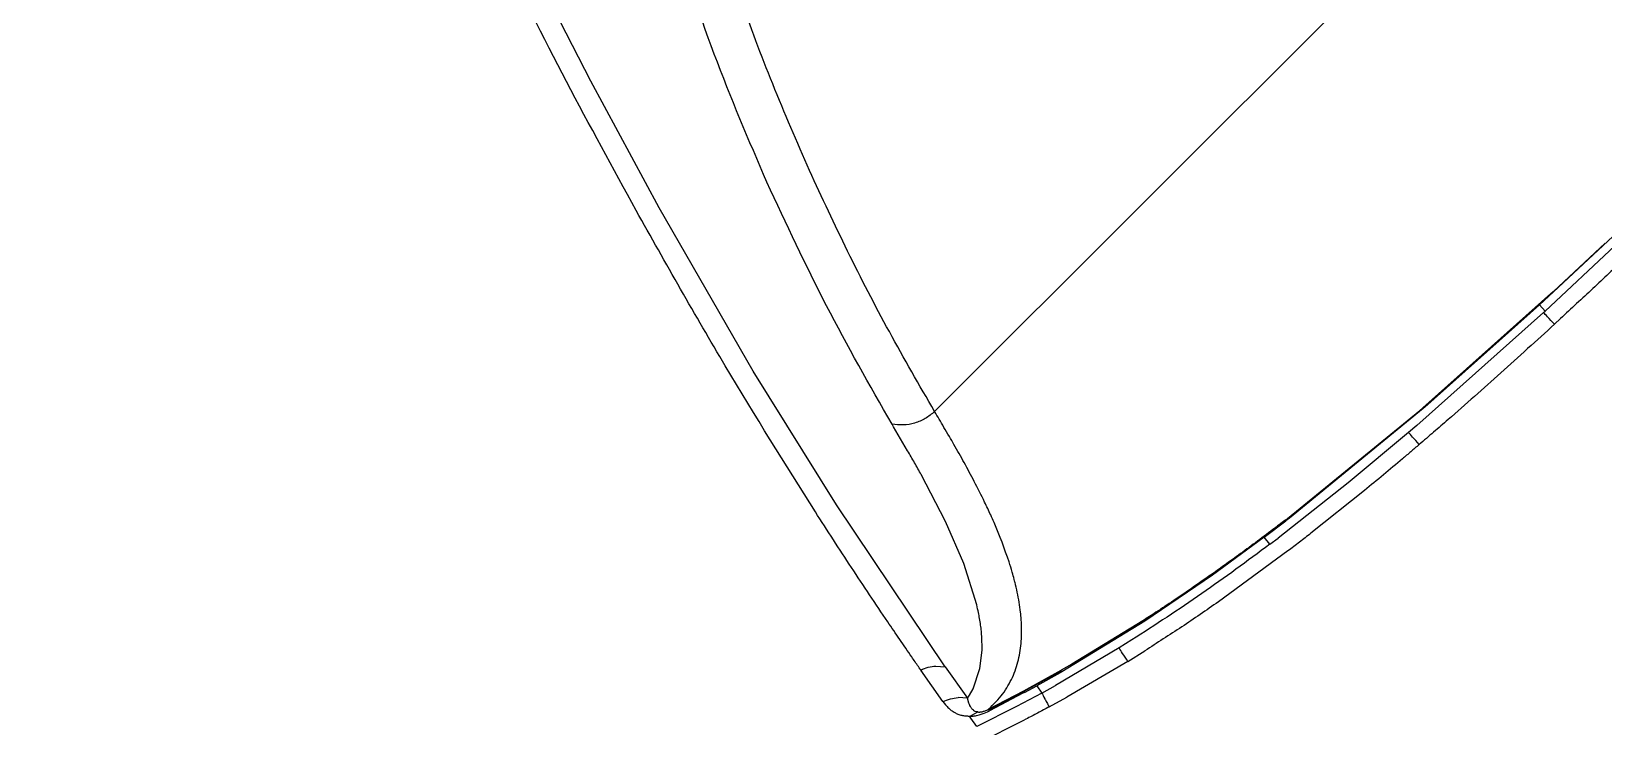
# Model space of a CAD drawing. Extents: x -51 to 27, y -13 to 136.
# Drawn here: x 9.69 to 16.42, y 12.54 to 15.51 of the extents above; entities that cross this region are included whole.
import ezdxf

# ---------------------------------------------------------------- set-up
doc = ezdxf.new("R2010")
doc.units = 0
doc.header["$MEASUREMENT"] = 0
doc.layers.add('GEOMETRY', color=2, linetype='Continuous', lineweight=25)

# ---------------------------------------------------------------- blocks, each defined once
blk = doc.blocks.new('2026 MONTERREY-BLOOM')
at = {"layer": 'GEOMETRY'}
for p, q in [((28.9346, -66.1303), (25.2366, -69.8284)), ((23.765, -68.413), (23.4612, -67.8176)), ((24.0575, -68.9555), (23.765, -68.413)), ((24.4608, -69.655), (24.0575, -68.9555)), ((28.2752, -68.9504), (27.8858, -69.3152)), ((28.1481, -69.1189), (27.849, -69.3978)), ((28.1062, -69.1074), (27.8845, -69.3137)), ((27.3258, -69.8129), (27.8737, -69.3235)), ((27.8858, -69.3151), (27.8254, -69.3707)), ((27.8737, -69.3235), (27.8844, -69.3136)), ((27.8844, -69.3136), (27.8858, -69.3151)), ((27.8422, -69.4041), (27.2997, -69.8877)), ((27.8254, -69.3707), (27.3343, -69.8091)), ((27.8254, -69.3707), (27.849, -69.3978)), ((27.8422, -69.4041), (27.849, -69.3978)), ((27.8887, -69.4545), (27.915, -69.4303)), ((24.8167, -70.2283), (24.4608, -69.655)), ((26.7466, -70.2863), (27.3129, -69.8238)), ((27.3274, -69.8147), (26.7547, -70.2851)), ((27.3129, -69.8238), (27.3257, -69.8128)), ((27.3274, -69.8147), (27.3257, -69.8128)), ((27.3343, -69.8091), (27.3275, -69.8149)), ((25.061, -69.8939), (25.0543, -69.8825)), ((25.1212, -69.9963), (25.061, -69.8939)), ((27.2997, -69.8877), (27.2649, -69.9175)), ((27.2649, -69.9175), (27.0066, -70.1332)), ((25.2839, -70.2989), (25.1796, -70.0988)), ((27.0066, -70.1332), (26.7063, -70.3702)), ((27.0758, -70.1669), (26.8472, -70.3498)), ((25.2825, -70.9218), (24.8167, -70.2283)), ((25.3619, -70.4788), (25.2839, -70.2989)), ((26.6471, -70.3672), (26.7403, -70.2962)), ((26.7379, -70.2931), (26.7466, -70.2863)), ((26.7403, -70.2962), (26.7379, -70.2931)), ((26.7547, -70.2851), (26.7403, -70.2962)), ((26.6471, -70.3672), (26.4255, -70.5295)), ((26.6709, -70.3971), (26.6471, -70.3672)), ((26.6709, -70.3971), (26.7063, -70.3702)), ((26.7487, -70.4257), (26.4514, -70.6433)), ((25.4173, -70.6565), (25.3619, -70.4788)), ((26.4255, -70.5295), (26.1359, -70.7264)), ((26.1359, -70.7265), (25.7815, -70.9427)), ((26.128, -70.7247), (25.8237, -70.9107)), ((26.0268, -70.8409), (25.7546, -71.0014)), ((26.081, -70.807), (26.0268, -70.8409)), ((25.4307, -70.9288), (25.4396, -70.851)), ((26.0629, -70.8992), (25.8023, -71.0519)), ((26.0629, -70.8992), (26.1358, -70.8538)), ((25.2723, -71.071), (25.1774, -70.9357)), ((25.2424, -70.9189), (25.2824, -70.9219)), ((25.2824, -70.9219), (25.3777, -71.0568)), ((25.4011, -71.0166), (25.4307, -70.9288)), ((25.6178, -71.0253), (25.7779, -70.9369)), ((25.7792, -70.9389), (25.6191, -71.0273)), ((25.7738, -70.947), (25.6736, -71.0031)), ((25.7815, -70.9427), (25.7738, -70.947)), ((25.8237, -70.9107), (25.7779, -70.9369)), ((25.7779, -70.9369), (25.7792, -70.9389)), ((25.7792, -70.9389), (25.7815, -70.9427)), ((25.3777, -71.0567), (25.3863, -71.0435)), ((25.3863, -71.0435), (25.4011, -71.0166)), ((25.4673, -71.1036), (25.6178, -71.0253)), ((25.6191, -71.0273), (25.4687, -71.106)), ((25.6146, -71.0351), (25.4709, -71.11)), ((25.6955, -71.0341), (25.5875, -71.0915)), ((25.6215, -71.0314), (25.6146, -71.0351)), ((25.6177, -71.0251), (25.6191, -71.0273)), ((25.6191, -71.0273), (25.6215, -71.0313)), ((25.6215, -71.0314), (25.6737, -71.0032)), ((25.6737, -71.0032), (25.6955, -71.0341)), ((25.6955, -71.0341), (25.7546, -71.0013)), ((25.3777, -71.0568), (25.3377, -71.0538)), ((25.3835, -71.0779), (25.3777, -71.0567)), ((25.5875, -71.0915), (25.4178, -71.1777)), ((25.4627, -71.114), (25.4709, -71.11)), ((25.4688, -71.1061), (25.4673, -71.1036)), ((25.471, -71.1101), (25.4688, -71.1061)), ((25.727, -71.0933), (25.8023, -71.0519)), ((25.3923, -71.1423), (25.3863, -71.1339)), ((25.3864, -71.1341), (25.4216, -71.1153)), ((25.4178, -71.1777), (25.3923, -71.1423)), ((25.4272, -71.1275), (25.4487, -71.1201)), ((25.4487, -71.1201), (25.4627, -71.114))]:
    blk.add_line(p, q, dxfattribs=at)
at = {"layer": 'GEOMETRY', "flags": 128}
for points in [[(25.1748, -70.9319), (25.1711, -70.9266), (25.1674, -70.9212)], [(25.1774, -70.9356), (25.1761, -70.9338), (25.1748, -70.9319)], [(25.2723, -71.0709), (25.2775, -71.0776), (25.2826, -71.0842)]]:
    blk.add_lwpolyline(points, dxfattribs=at)
at = {"layer": 'GEOMETRY'}
for points, knots in [([(36.859, -38.9849), (36.859, -39.0223), (36.859, -39.1044), (36.8591, -39.2388), (36.8591, -39.3958), (36.8591, -39.5685), (36.8592, -39.7359), (36.8592, -39.8768), (36.8593, -39.9758), (36.8593, -40.0772), (36.8593, -40.1944), (36.8593, -40.3405), (36.8593, -40.4831), (36.8593, -40.6212), (36.8593, -40.8234), (36.8592, -41.098), (36.8591, -41.4534), (36.8587, -41.82), (36.8582, -42.2118), (36.8575, -42.6185), (36.8566, -43.0391), (36.8555, -43.4622), (36.8541, -43.8933), (36.8524, -44.3345), (36.8491, -45.0642), (36.8435, -46.0697), (36.8364, -47.0219), (36.831, -47.6331), (36.8285, -47.9129), (36.8256, -48.2126), (36.8223, -48.535), (36.8186, -48.8802), (36.8147, -49.2264), (36.8066, -49.9061), (36.7932, -50.9094), (36.7722, -52.2262), (36.7483, -53.5109), (36.7225, -54.7153), (36.6953, -55.8417), (36.6738, -56.641), (36.6586, -57.1715), (36.6507, -57.4409), (36.6426, -57.7087), (36.6344, -57.9747), (36.626, -58.239), (36.6069, -58.8261), (36.5756, -59.7232), (36.5401, -60.6347), (36.5149, -61.236), (36.5019, -61.5395), (36.4886, -61.8403), (36.4743, -62.1548), (36.4581, -62.5008), (36.4338, -63.0026), (36.4016, -63.6332), (36.3614, -64.3644), (36.3245, -64.9876), (36.2915, -65.5092), (36.2642, -65.9196), (36.2449, -66.1944), (36.2346, -66.3388), (36.232, -66.3737), (36.2295, -66.4085), (36.227, -66.4432), (36.2244, -66.4778), (36.2219, -66.5123), (36.2194, -66.5467), (36.202, -66.7808), (36.1689, -67.2076), (36.1172, -67.8199), (36.0643, -68.3964), (36.0109, -68.9342), (35.9575, -69.4306), (35.9068, -69.8822), (35.8577, -70.2634), (35.7954, -70.5689), (35.7311, -70.8244), (35.6652, -71.0431), (35.6083, -71.2087), (35.5657, -71.3234), (35.5322, -71.4094), (35.4972, -71.4947), (35.4608, -71.5796), (35.423, -71.6638), (35.3512, -71.817), (35.2801, -71.9551), (35.2112, -72.0786), (35.1861, -72.1227), (35.1582, -72.1705), (35.1192, -72.236), (34.9992, -72.4303), (34.7838, -72.739), (34.4831, -73.0959), (34.1838, -73.3984), (33.8952, -73.6525), (33.5898, -73.886), (33.269, -74.098), (32.9344, -74.2875), (32.5639, -74.4647), (32.1566, -74.6229), (31.7125, -74.754), (31.2589, -74.8489), (30.8001, -74.902), (30.3438, -74.954), (29.8863, -75.0021), (29.4405, -75.0462), (29.006, -75.0866), (28.5829, -75.1236), (28.1614, -75.1584), (27.7388, -75.1914), (27.3151, -75.2226), (26.7305, -75.2634), (25.9923, -75.3106), (25.0953, -75.3626), (24.1914, -75.4104), (23.3087, -75.4533), (22.3774, -75.495), (21.3907, -75.5356), (20.3038, -75.5762), (19.1838, -75.6139), (18.0788, -75.6473), (16.9913, -75.6768), (16.2071, -75.696), (15.6886, -75.7079), (15.4442, -75.7134), (15.1984, -75.7187), (14.9514, -75.7239), (14.7031, -75.7291), (14.4534, -75.7341), (13.7588, -75.7477), (12.6039, -75.768), (11.3878, -75.7855), (10.5536, -75.796), (10.1157, -75.8011), (9.6802, -75.8059), (9.2484, -75.8104), (8.8282, -75.8144), (8.2798, -75.8193), (7.5848, -75.8248), (6.7351, -75.8305), (5.8527, -75.8351), (4.9662, -75.8387), (3.9753, -75.8418), (2.9104, -75.8441), (1.7538, -75.8458), (0.6095, -75.8466), (-0.4551, -75.8466), (-1.4398, -75.846), (-2.343, -75.845), (-3.2381, -75.8435), (-3.8288, -75.842), (-4.1184, -75.8412)], [0, 0, 0, 0, 0.0015205, 0.0033457, 0.0054756, 0.007915, 0.0103829, 0.0122963, 0.0136552, 0.0144139, 0.0164289, 0.0184285, 0.0203659, 0.0222411, 0.0240541, 0.0286038, 0.0334271, 0.0385312, 0.0435423, 0.0493867, 0.0550992, 0.0606799, 0.0666233, 0.0726617, 0.0786535, 0.0963497, 0.113627, 0.1174481, 0.121248, 0.1250268, 0.1296573, 0.1343866, 0.1390883, 0.1437626, 0.1620811, 0.1799649, 0.1974138, 0.2144282, 0.2290414, 0.2433183, 0.2470019, 0.2506624, 0.2542999, 0.2579143, 0.2615057, 0.265074, 0.2818429, 0.2980744, 0.3022367, 0.3063621, 0.3104507, 0.3145025, 0.3191882, 0.3245637, 0.3349686, 0.3449124, 0.3543951, 0.3604013, 0.3662067, 0.3711496, 0.3716267, 0.3721023, 0.3725764, 0.3730489, 0.37352, 0.3739896, 0.3744577, 0.3749243, 0.3835541, 0.3918977, 0.3999554, 0.4071383, 0.4139151, 0.4202961, 0.4256539, 0.4295637, 0.4329884, 0.436386, 0.4388658, 0.4401192, 0.4413721, 0.4426249, 0.443878, 0.4451317, 0.4463864, 0.4507691, 0.4514578, 0.4521466, 0.4528356, 0.4537108, 0.455254, 0.4621392, 0.4690242, 0.4742408, 0.4794587, 0.4846756, 0.4898923, 0.4951112, 0.5003286, 0.5066101, 0.5128922, 0.519174, 0.5254609, 0.5317008, 0.5378835, 0.5442016, 0.5499516, 0.55566, 0.5615042, 0.5671845, 0.5729289, 0.5788098, 0.5910574, 0.6030653, 0.6154142, 0.6279319, 0.6390692, 0.6533928, 0.6681633, 0.6833808, 0.6990455, 0.7132005, 0.7277021, 0.7310052, 0.7343258, 0.7376638, 0.7410194, 0.7443924, 0.7477829, 0.7511908, 0.7726989, 0.7948379, 0.8007406, 0.8066865, 0.8126757, 0.8184869, 0.8242755, 0.829799, 0.8408264, 0.8525895, 0.8644161, 0.8767764, 0.8887042, 0.904785, 0.9201624, 0.9358208, 0.9514061, 0.963534, 0.9759348, 0.9882033, 1, 1, 1, 1]), ([(36.6428, -38.9849), (36.6431, -39.8276), (36.6438, -41.5507), (36.6383, -44.1545), (36.6234, -46.7957), (36.5979, -49.4358), (36.5602, -52.0733), (36.5085, -54.7086), (36.4432, -57.2335), (36.3641, -59.6496), (36.2703, -61.9567), (36.155, -64.2623), (36.0312, -66.2277), (35.8996, -67.8519), (35.8017, -68.8768), (35.7157, -69.6378), (35.6625, -70.1338), (35.5672, -70.618), (35.44, -71.0494), (35.2932, -71.4321), (35.1369, -71.768), (34.9579, -72.0923), (34.7569, -72.4035), (34.535, -72.7), (34.2931, -72.9805), (34.0324, -73.2437), (33.7541, -73.4882), (33.4596, -73.713), (33.1503, -73.9169), (32.8277, -74.0989), (32.4705, -74.2692), (32.0778, -74.421), (31.6496, -74.5465), (31.2101, -74.6374), (30.7599, -74.6888), (30.3045, -74.7407), (29.8454, -74.7888), (29.1167, -74.8607), (28.1181, -74.9475), (26.5168, -75.0645), (24.5806, -75.1771), (22.165, -75.291), (19.6026, -75.3869), (16.8933, -75.4656), (14.1194, -75.527), (11.282, -75.5728), (9.2951, -75.5943), (8.2219, -75.6033), (8.062, -75.6046), (7.9023, -75.6059), (7.7504, -75.607), (7.6186, -75.608), (7.5093, -75.6088), (7.4065, -75.6096), (7.2866, -75.6104), (6.8232, -75.6135), (5.7308, -75.6198), (3.332, -75.628), (-0.049, -75.6323), (-2.7617, -75.6274), (-4.1178, -75.6249)], [0, 0, 0, 0, 0.034488, 0.070526, 0.106569, 0.142591, 0.178588, 0.214528, 0.250471, 0.281965, 0.313469, 0.344975, 0.376447, 0.394063, 0.411668, 0.418581, 0.425411, 0.432079, 0.438744, 0.443794, 0.448844, 0.453894, 0.458943, 0.463993, 0.469043, 0.474092, 0.479142, 0.484192, 0.489242, 0.494293, 0.499343, 0.505424, 0.511505, 0.517586, 0.523766, 0.530042, 0.536349, 0.542658, 0.560012, 0.577374, 0.608371, 0.639386, 0.67635, 0.71332, 0.75032, 0.789907, 0.829466, 0.831649, 0.833831, 0.836013, 0.838185, 0.84005, 0.841408, 0.842657, 0.844259, 0.846315, 0.861623, 0.88897, 0.944497, 1, 1, 1, 1]), ([(36.225, -61.5426), (36.1964, -62.167), (36.1392, -63.4153), (36.0324, -65.2859), (35.9137, -66.9984), (35.772, -68.552), (35.667, -69.6385), (35.5531, -70.4103), (35.4367, -70.8642), (35.2825, -71.3071), (35.0894, -71.7346), (34.8594, -72.1433), (34.5943, -72.5301), (34.296, -72.8921), (33.9668, -73.2263), (33.6092, -73.5302), (33.2262, -73.8014), (32.8207, -74.0377), (32.3959, -74.2373), (31.9552, -74.3984), (31.502, -74.5209), (31.0329, -74.6008), (30.5567, -74.651), (30.0812, -74.7042), (29.1463, -74.7989), (27.7475, -74.919), (25.8805, -75.0441), (24.6351, -75.1093), (24.0127, -75.1419)], [0, 0, 0, 0, 0.083331, 0.166589, 0.249767, 0.312162, 0.374551, 0.39527, 0.416087, 0.436907, 0.457721, 0.478532, 0.499343, 0.520158, 0.54098, 0.561805, 0.582632, 0.603461, 0.624291, 0.645118, 0.665943, 0.686771, 0.708478, 0.729771, 0.750567, 0.833744, 0.916911, 1, 1, 1, 1]), ([(24.7012, -68.7962), (24.6479, -68.6733), (24.5424, -68.4306), (24.4014, -68.0567), (24.3196, -67.8005), (24.2792, -67.674)], [0, 0, 0, 0, 0.341364, 0.674668, 1, 1, 1, 1]), ([(24.5191, -68.8464), (24.4415, -68.6657), (24.2866, -68.3052), (24.1619, -67.9176), (24.0997, -67.7242)], [0, 0, 0, 0, 0.501342, 1, 1, 1, 1]), ([(23.9593, -68.9676), (23.8601, -68.786), (23.6618, -68.4226), (23.4632, -68.0285), (23.3638, -67.8314)], [0, 0, 0, 0, 0.500001, 1, 1, 1, 1]), ([(25.2366, -69.8284), (25.1713, -69.715), (25.0423, -69.4909), (24.8636, -69.147), (24.7549, -68.9122), (24.7012, -68.7962)], [0, 0, 0, 0, 0.341404, 0.674718, 1, 1, 1, 1]), ([(25.0543, -69.8825), (24.9588, -69.7152), (24.768, -69.3813), (24.602, -69.0245), (24.5191, -68.8464)], [0, 0, 0, 0, 0.5009, 1, 1, 1, 1]), ([(24.7263, -70.2581), (24.5976, -70.0531), (24.3401, -69.6431), (24.0862, -69.1928), (23.9593, -68.9676)], [0, 0, 0, 0, 0.5000009, 1, 1, 1, 1]), ([(28.1908, -69.1724), (28.1449, -69.2156), (28.0534, -69.302), (27.9611, -69.3875), (27.915, -69.4303)], [0, 0, 0, 0, 0.500532, 1, 1, 1, 1]), ([(27.8887, -69.4545), (27.8782, -69.4432), (27.8573, -69.4205), (27.8472, -69.4096), (27.8422, -69.4041)], [0, 0, 0, 0, 0.500005, 1, 1, 1, 1]), ([(27.8887, -69.4545), (27.8507, -69.4894), (27.7747, -69.5593), (27.6981, -69.6284), (27.6598, -69.6629)], [0, 0, 0, 0, 0.500051, 1, 1, 1, 1]), ([(27.6598, -69.6629), (27.6223, -69.6965), (27.5474, -69.7636), (27.4718, -69.8299), (27.434, -69.863)], [0, 0, 0, 0, 0.4999316, 1, 1, 1, 1]), ([(25.2366, -69.8284), (25.2238, -69.839), (25.1981, -69.8601), (25.1517, -69.8792), (25.1027, -69.8884), (25.0704, -69.8844), (25.0543, -69.8825)], [0, 0, 0, 0, 0.249997, 0.5, 0.75, 1, 1, 1, 1]), ([(25.2766, -69.8961), (25.2697, -69.8845), (25.2564, -69.862), (25.2431, -69.8394), (25.2366, -69.8284)], [0, 0, 0, 0, 0.515206, 1, 1, 1, 1]), ([(25.3196, -69.9701), (25.313, -69.9586), (25.2988, -69.9341), (25.2843, -69.9094), (25.2766, -69.8961)], [0, 0, 0, 0, 0.46604, 1, 1, 1, 1]), ([(27.434, -69.863), (27.4133, -69.881), (27.3722, -69.9169), (27.3307, -69.9525), (27.31, -69.9703)], [0, 0, 0, 0, 0.500685, 1, 1, 1, 1]), ([(27.31, -69.9703), (27.3, -69.9585), (27.2799, -69.935), (27.2699, -69.9234), (27.2649, -69.9175)], [0, 0, 0, 0, 0.50003, 1, 1, 1, 1]), ([(25.4065, -70.128), (25.3923, -70.1012), (25.3647, -70.049), (25.3343, -69.9959), (25.3196, -69.9701)], [0, 0, 0, 0, 0.5143378, 1, 1, 1, 1]), ([(27.2388, -70.0309), (27.2117, -70.0538), (27.1576, -70.0994), (27.103, -70.1444), (27.0758, -70.1669)], [0, 0, 0, 0, 0.501614, 1, 1, 1, 1]), ([(27.31, -69.9703), (27.2982, -69.9804), (27.2745, -70.0007), (27.2507, -70.0208), (27.2388, -70.0309)], [0, 0, 0, 0, 0.500636, 1, 1, 1, 1]), ([(25.5555, -70.4725), (25.5356, -70.4166), (25.5121, -70.3504), (25.4733, -70.2639), (25.4461, -70.206), (25.4216, -70.1576), (25.4065, -70.128)], [0, 0, 0, 0, 0.49999, 0.591793, 0.749996, 1, 1, 1, 1]), ([(26.7379, -70.2931), (26.7201, -70.3067), (26.6774, -70.3393), (26.6104, -70.3896), (26.5386, -70.4425), (26.4724, -70.4904), (26.4085, -70.5358), (26.3388, -70.5844), (26.2632, -70.6358), (26.1908, -70.684), (26.1467, -70.7126), (26.128, -70.7247)], [0, 0, 0, 0, 0.090039, 0.215713, 0.335933, 0.447952, 0.543868, 0.650737, 0.78897, 0.910951, 1, 1, 1, 1]), ([(26.8472, -70.3498), (26.8309, -70.3625), (26.7981, -70.388), (26.7652, -70.4131), (26.7487, -70.4257)], [0, 0, 0, 0, 0.5001113, 1, 1, 1, 1]), ([(26.6709, -70.3971), (26.5746, -70.4686), (26.3823, -70.6114), (26.1813, -70.7418), (26.081, -70.807)], [0, 0, 0, 0, 0.500612, 1, 1, 1, 1]), ([(25.5985, -70.6451), (25.5932, -70.6169), (25.5878, -70.5883), (25.5796, -70.5554), (25.5758, -70.541), (25.5679, -70.5125), (25.5601, -70.4873), (25.5555, -70.4725)], [0, 0, 0, 0, 0.499996, 0.507418, 0.570663, 0.749998, 1, 1, 1, 1]), ([(25.4396, -70.851), (25.4396, -70.842), (25.4396, -70.8242), (25.439, -70.7972), (25.437, -70.7702), (25.4337, -70.7425), (25.4294, -70.7159), (25.4238, -70.687), (25.4197, -70.6677), (25.4173, -70.6565)], [0, 0, 0, 0, 0.145013, 0.286355, 0.429639, 0.56758, 0.711977, 0.834491, 1, 1, 1, 1]), ([(25.6074, -70.8118), (25.6084, -70.7848), (25.6094, -70.7573), (25.6077, -70.7256), (25.6067, -70.7116), (25.6041, -70.6841), (25.6005, -70.6595), (25.5985, -70.6451)], [0, 0, 0, 0, 0.499993, 0.507414, 0.570606, 0.749997, 1, 1, 1, 1]), ([(26.4514, -70.6433), (26.3992, -70.6795), (26.2953, -70.7516), (26.1888, -70.8198), (26.1358, -70.8538)], [0, 0, 0, 0, 0.502082, 1, 1, 1, 1]), ([(25.1388, -70.8798), (25.1217, -70.8547), (25.0876, -70.8048), (25.0534, -70.7545), (25.0364, -70.7296)], [0, 0, 0, 0, 0.503829, 1, 1, 1, 1]), ([(25.5954, -70.8913), (25.5982, -70.8782), (25.6037, -70.8522), (25.6062, -70.8253), (25.6074, -70.8118)], [0, 0, 0, 0, 0.5, 1, 1, 1, 1]), ([(26.0629, -70.8992), (26.0552, -70.8866), (26.0396, -70.8615), (26.031, -70.8478), (26.0268, -70.8409)], [0, 0, 0, 0, 0.500001, 1, 1, 1, 1]), ([(25.1674, -70.9212), (25.1627, -70.9143), (25.1531, -70.9005), (25.1436, -70.8867), (25.1388, -70.8798)], [0, 0, 0, 0, 0.500012, 1, 1, 1, 1]), ([(25.5696, -70.9671), (25.5749, -70.9547), (25.5853, -70.93), (25.592, -70.9042), (25.5954, -70.8913)], [0, 0, 0, 0, 0.500373, 1, 1, 1, 1]), ([(25.4673, -71.1037), (25.489, -71.0824), (25.5325, -71.0398), (25.5573, -70.9914), (25.5696, -70.9671)], [0, 0, 0, 0, 0.499978, 1, 1, 1, 1]), ([(25.6955, -71.0341), (25.6991, -71.0413), (25.7029, -71.049), (25.711, -71.064), (25.7169, -71.0748), (25.7235, -71.0869), (25.727, -71.0933)], [0, 0, 0, 0, 0.4996243, 0.5269741, 0.7496114, 1, 1, 1, 1]), ([(25.2826, -71.0842), (25.285, -71.0867), (25.2898, -71.0918), (25.2946, -71.0968), (25.297, -71.0993)], [0, 0, 0, 0, 0.499988, 1, 1, 1, 1]), ([(25.3928, -71.097), (25.391, -71.094), (25.3891, -71.0909), (25.3873, -71.0873), (25.3866, -71.0857), (25.3852, -71.0825), (25.3841, -71.0796), (25.3835, -71.0779)], [0, 0, 0, 0, 0.499999, 0.508071, 0.571986, 0.75, 1, 1, 1, 1]), ([(25.4216, -71.1153), (25.4177, -71.1146), (25.4124, -71.1136), (25.4067, -71.1109), (25.4014, -71.1073), (25.3967, -71.1025), (25.3939, -71.0985), (25.3928, -71.097)], [0, 0, 0, 0, 0.249931, 0.33936, 0.5, 0.818095, 1, 1, 1, 1]), ([(25.4399, -71.1142), (25.444, -71.1131), (25.4523, -71.1109), (25.4623, -71.1061), (25.4673, -71.1037)], [0, 0, 0, 0, 0.5000201, 1, 1, 1, 1]), ([(25.727, -71.0933), (25.7105, -71.1022), (25.6775, -71.12), (25.6443, -71.1373), (25.6277, -71.146)], [0, 0, 0, 0, 0.500014, 1, 1, 1, 1]), ([(25.3541, -71.1309), (25.3485, -71.1293), (25.3374, -71.1261), (25.3286, -71.1216), (25.3243, -71.1193)], [0, 0, 0, 0, 0.499995, 1, 1, 1, 1]), ([(25.3864, -71.1341), (25.3837, -71.134), (25.3782, -71.1339), (25.3727, -71.1337), (25.3699, -71.1336)], [0, 0, 0, 0, 0.499989, 1, 1, 1, 1]), ([(25.3863, -71.1339), (25.3926, -71.1336), (25.4047, -71.1331), (25.42, -71.1293), (25.4272, -71.1275)], [0, 0, 0, 0, 0.526194, 1, 1, 1, 1]), ([(25.4216, -71.1154), (25.4231, -71.1154), (25.426, -71.1156), (25.4289, -71.1155), (25.4304, -71.1155)], [0, 0, 0, 0, 0.500132, 1, 1, 1, 1]), ([(25.4304, -71.1155), (25.4313, -71.1154), (25.4331, -71.1153), (25.435, -71.115), (25.4359, -71.1149)], [0, 0, 0, 0, 0.5001, 1, 1, 1, 1]), ([(25.4359, -71.1149), (25.4365, -71.1148), (25.4379, -71.1146), (25.4392, -71.1143), (25.4399, -71.1142)], [0, 0, 0, 0, 0.500076, 1, 1, 1, 1]), ([(25.6277, -71.146), (25.5978, -71.1614), (25.5378, -71.1924), (25.4773, -71.222), (25.447, -71.2368)], [0, 0, 0, 0, 0.499548, 1, 1, 1, 1])]:
    blk.add_open_spline(points, degree=3, knots=knots, dxfattribs=at)
for points in [[(25.1796, -70.0988), (25.1701, -70.0818), (25.151, -70.0479), (25.1311, -70.0135), (25.1212, -69.9963)], [(25.0364, -70.7296), (24.9845, -70.6523), (24.8807, -70.4978), (24.7778, -70.338), (24.7263, -70.2581)], [(25.1774, -70.9357), (25.1879, -70.9312), (25.2088, -70.9223), (25.2312, -70.92), (25.2424, -70.9189)], [(25.2723, -71.071), (25.2829, -71.0665), (25.3039, -71.0573), (25.3264, -71.055), (25.3377, -71.0538)], [(25.3243, -71.1193), (25.3192, -71.1162), (25.3091, -71.1101), (25.301, -71.1029), (25.297, -71.0993)], [(25.3699, -71.1336), (25.3671, -71.1332), (25.3615, -71.1326), (25.3565, -71.1314), (25.3541, -71.1309)]]:
    blk.add_open_spline(points, degree=3, dxfattribs=at)

msp = doc.modelspace()

# ---------------------------------------------------------------- block references
msp.add_blockref('2026 MONTERREY-BLOOM', (-11.682, 83.7145))

doc.saveas('drawing.dxf')
